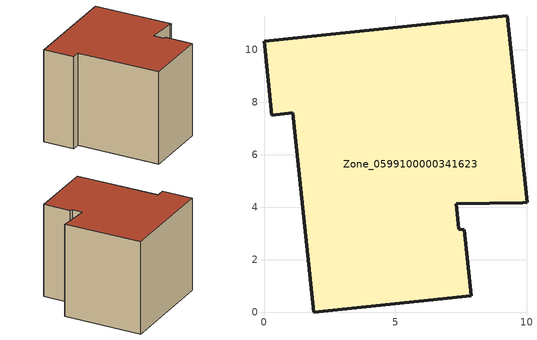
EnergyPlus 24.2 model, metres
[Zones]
Zone_0599100000341623
 floor ground (C_G): 0,10.32 9.26,11.3 10.01,4.2 9.84,4.18 7.31,4.13 7.41,3.17 7.62,3.15 7.88,0.64 1.89,0 1.09,7.6 0.3,7.51 z0
 wall outside (C_F): 9.26,11.3 0,10.32 0.3,7.51 1.09,7.6 1.89,0 7.88,0.64 7.62,3.15 7.41,3.17 7.31,4.13 9.84,4.18 10.01,4.2 9.26,11.3 z0:8.59
 roof outside (C_R): 7.31,4.13 9.84,4.18 10.01,4.2 9.26,11.3 0,10.32 0.3,7.51 1.09,7.6 1.89,0 7.88,0.64 7.62,3.15 7.41,3.17 z8.59
[BUILDING]
Pand.0599100000341623: North Axis=0; Terrain=City; Loads Convergence Tolerance Value=0.04; Temperature Convergence Tolerance Value=0.4; Solar Distribution=FullExterior; Maximum Number of Warmup Days=25; Minimum Number of Warmup Days=1
[Site:Location]
Rotterdam.The.Hague.AP_ZH_NLD Design_Conditions: Latitude=51.96; Longitude=4.45; Time Zone=1; Elevation=-4.5
[SITE:GROUNDTEMPERATURE:BUILDINGSURFACE]
18, 18, 18, 18, 18, 18, 18, 18, 18, 18, 18, 18
[MATERIAL] Thermal Absorptance=0.9; Solar Absorptance=0.7; Visible Absorptance=0.7
Name | Roughness | Thickness | Conductivity | Density | Specific Heat
G.TC.1992-2005 | MediumSmooth | 0.15 | 0.06 | 540 | 1210
F.TC.1992-2005 | Rough | 0.3 | 0.12 | 1920 | 840
R.TC.1992-2005 | MediumRough | 0.2 | 0.08 | 1500 | 1000
[CONSTRUCTION]
C_G: G.TC.1992-2005
C_F: F.TC.1992-2005
C_R: R.TC.1992-2005
[ZONE]
Zone_0599100000341623: Type=1; Multiplier=1; Ceiling Height=Autocalculate; Volume=Autocalculate; Floor Area=autocalculate; Part of Total Floor Area=Yes
[ZONEINFILTRATION:DESIGNFLOWRATE]
Infil_Zone_0599100000341623: Zone or ZoneList or Space or SpaceList=Zone_0599100000341623; Schedule=AlwaysOn; Design Flow Rate Calculation Method=Flow/Area; Flow Rate per Floor Area=0.0015; Constant Term Coefficient=1; Temperature Term Coefficient=0; Velocity Term Coefficient=0; Velocity Squared Term Coefficient=0
[HVACTEMPLATE:ZONE:IDEALLOADSAIRSYSTEM]
Zone_0599100000341623: Maximum Heating Supply Air Temperature=50; Minimum Cooling Supply Air Temperature=13; Maximum Heating Supply Air Humidity Ratio=0.0156; Minimum Cooling Supply Air Humidity Ratio=0.0077; Heating Limit=NoLimit; Cooling Limit=NoLimit; Dehumidification Control Type=ConstantSensibleHeatRatio; Cooling Sensible Heat Ratio=0.7; Dehumidification Setpoint=60; Humidification Control Type=None; Humidification Setpoint=30; Outdoor Air Method=None; Outdoor Air Flow Rate per Person=0.00944; Outdoor Air Flow Rate per Zone Floor Area=0; Outdoor Air Flow Rate per Zone=0; Demand Controlled Ventilation Type=None; Outdoor Air Economizer Type=NoEconomizer; Heat Recovery Type=None; Sensible Heat Recovery Effectiveness=0.7; Latent Heat Recovery Effectiveness=0.65
[ZONECONTROL:THERMOSTAT]
ThermostatControl_Zone_0599100000341623: Zone or ZoneList=Zone_0599100000341623; Control Type Schedule=DualSetpointControlType; Control 1=Thermostat_Zone_0599100000341623; Temperature Difference Between Cutout And Setpoint=0
[THERMOSTATSETPOINT:DUALSETPOINT]
Thermostat_Zone_0599100000341623: Heating Setpoint Temperature Schedule=HeatingSetpoint_Zone_0599100000341623; Cooling Setpoint Temperature Schedule=CoolingSetpoint_Zone_0599100000341623
[SCHEDULE:COMPACT]
HeatingSetpoint_Zone_0599100000341623: Through: 12/31, For: AllDays, Until: 24:00, 21
CoolingSetpoint_Zone_0599100000341623: Through: 12/31, For: AllDays, Until: 24:00, 24
DualSetpointControlType: Through: 12/31, For: AllDays, Until: 24:00, 4
AlwaysOn: Through: 12/31, For: AllDays, Until: 24:00, 1
